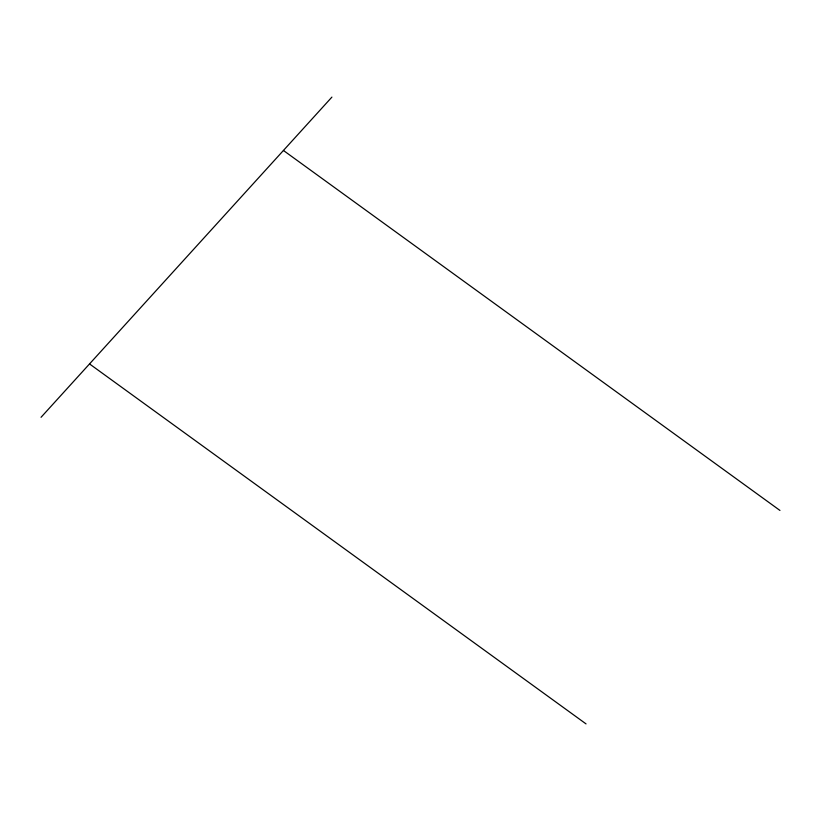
<?xml version="1.0" encoding="UTF-8"?>
<svg xmlns="http://www.w3.org/2000/svg" width="821" height="821" viewBox="0 0 821 821"><rect width="100%" height="100%" fill="white"/><g stroke="black" fill="none" stroke-linecap="round" stroke-linejoin="round"><path stroke-width="1.23" d="M41.05 417.294L331.91 97.104M283.43 150.469L779.95 510.436M89.53 363.929L586.04 723.896"/></g></svg>
